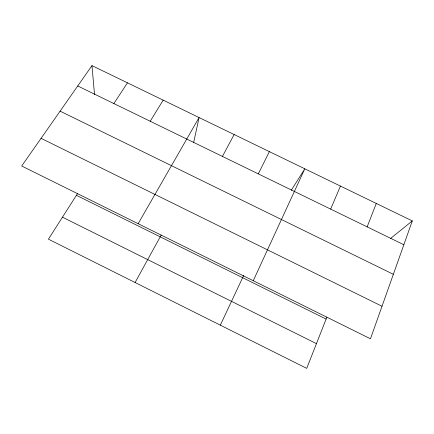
<?xml version="1.0" encoding="UTF-8"?>
<svg xmlns="http://www.w3.org/2000/svg" width="434" height="434" viewBox="0 0 434 434"><rect width="100%" height="100%" fill="white"/><g stroke="black" fill="none" stroke-linecap="round" stroke-linejoin="round"><path stroke-width="0.65" d="M193.613 142.71L199.087 117.554L138.148 223.694M412.3 220.906L370.473 338.791L21.7 166L91.97 65.632L412.3 220.906L390.529 238.505M367.148 226.879L376.273 203.443M326.845 317.205L306.729 368.368L48.434 239.172L77.512 193.613M330.659 209.112L340.44 186.072M253.255 280.722L304.809 168.804L291.279 190.266M220.326 325.153L243.756 275.297M258.301 173.882L269.373 151.623M222.425 156.414L234.138 134.545M135.082 282.512L161.198 235.076M150.202 121.249L163.179 100.151M113.865 103.552L127.477 82.84M77.735 85.965L403.842 244.743M60.098 111.153L393.35 274.31M41.067 138.338L382.018 306.252M76.422 195.322L326.113 319.071M62.463 217.184L316.451 343.641M91.97 65.632L94.541 94.666"/></g></svg>
